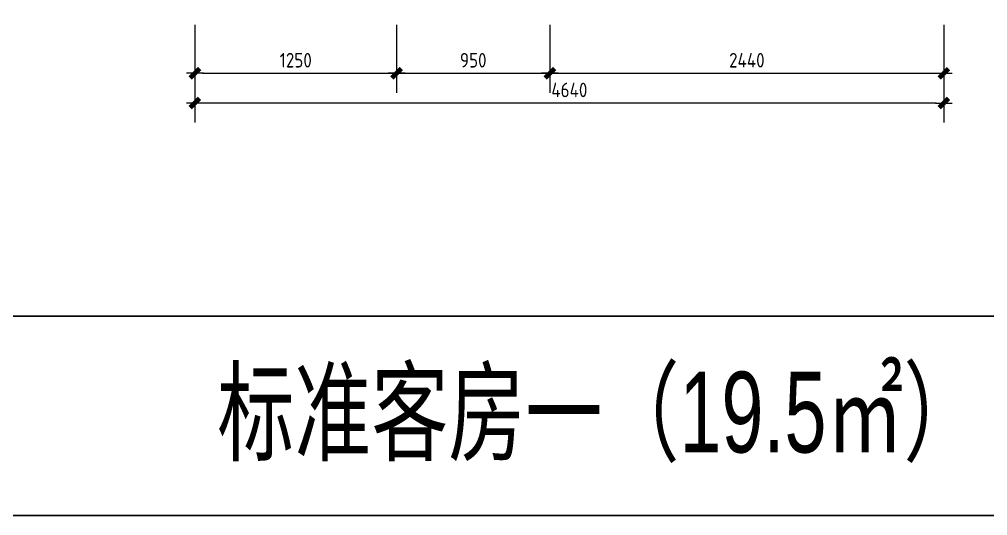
# Model space of a CAD drawing. Header units: inches. Extents: x 193953 to 255442, y -114891 to -62384.
# Drawn here: x 198043 to 204044, y -76158 to -73085 of the extents above; entities that cross this region are included whole.
import ezdxf

# ---------------------------------------------------------------- set-up
doc = ezdxf.new("R2010")
doc.units = ezdxf.units.IN
doc.header["$LTSCALE"] = 500
doc.header["$MEASUREMENT"] = 0
doc.layers.add('SH-文字', color=50, linetype='Continuous')
doc.styles.add('DOM-romans.shx', font='dim.shx')
doc.styles.add('MtXpl_', font='SIMYOU.TTF')
doc.dimstyles.new('DOM_DIM_1 80', dxfattribs={"dimscale": 60, "dimtxt": 1.5, "dimasz": 0.8, "dimexe": 2, "dimexo": 1.5, "dimgap": 0.6, "dimtad": 1, "dimdec": 0, "dimrnd": 5, "dimzin": 12, "dimdsep": 46, "dimtxsty": 'DOM-romans.shx', "dimblk": 'DOM_Dimension_Tick', "dimcen": 0.125, "dimclrd": 44, "dimclre": 44, "dimclrt": 50, "dimadec": 0, "dimazin": 0, "dimtfac": 1, "dimtdec": 0, "dimtix": 1, "dimtmove": 2, "dimatfit": 3, "dimldrblk": 'DOM_Leader_Arrow', "dimfxl": 0, "dimtvp": 1, "dimtolj": 1, "dimtzin": 0, "dimarcsym": 0})

# ---------------------------------------------------------------- blocks, each defined once
blk = doc.blocks.new('A$Cf66d3db0')
at = {"color": 4}
blk.add_lwpolyline([(-12802.3, 7040.2), (0, 7040.2), (0, 0), (-12802.3, 0)], close=True, dxfattribs=at)
blk = doc.blocks.new('DOM_Dimension_Tick')
at = {"color": 0, "linetype": 'ByBlock'}
for p, q in [((-1.09, 0), (0, 0)), ((0, 0), (1.09, 0))]:
    blk.add_line(p, q, dxfattribs=at)
at = {"color": 0, "linetype": 'Continuous', "const_width": 0.608}
blk.add_lwpolyline([(-0.61, -0.61), (0.61, 0.61)], dxfattribs=at)
blk = doc.blocks.new('*D287')
at = {"color": 44, "lineweight": -2, "transparency": 16777216}
for p, q in [((199130.9, -73119), (199130.9, -73539)), ((200380.9, -73119), (200380.9, -73539)), ((199178.9, -73419), (200332.9, -73419))]:
    blk.add_line(p, q, dxfattribs=at)
at = {"layer": 'Defpoints', "color": 0, "transparency": 16777216}
for p in [(199130.9, -72791.5), (200380.9, -72791.5), (200380.9, -73419)]:
    blk.add_point(p, dxfattribs=at)
at = {"color": 44, "lineweight": -2, "transparency": 16777216, "xscale": 48, "yscale": 48, "zscale": 48, "rotation": 180}
blk.add_blockref('DOM_Dimension_Tick', (199130.9, -73419), dxfattribs=at)
at = {"color": 44, "lineweight": -2, "transparency": 16777216, "xscale": 48, "yscale": 48, "zscale": 48}
blk.add_blockref('DOM_Dimension_Tick', (200380.9, -73419), dxfattribs=at)
at = {"color": 50, "transparency": 16777216, "insert": (199755.9, -73338), "char_height": 90, "attachment_point": 5, "style": 'DOM-romans.shx'}
blk.add_mtext('\\A1;1250', dxfattribs=at)
blk = doc.blocks.new('DOM_Leader_Arrow')
at = {"color": 0, "linetype": 'ByBlock'}
blk.add_line((0, 0), (-1.5, 0), dxfattribs=at)
for points in [[(-1.29, 1), (-0.89, 1.28), (-0.36, 0), (0, 0)], [(-1.29, -1), (-0.89, -1.28), (-0.36, 0), (0, 0)]]:
    blk.add_solid(points, dxfattribs=at)
blk = doc.blocks.new('*D288')
at = {"color": 44, "lineweight": -2, "transparency": 16777216}
for p, q in [((200380.9, -73119), (200380.9, -73539)), ((201330.9, -73119), (201330.9, -73539)), ((200428.9, -73419), (201282.9, -73419))]:
    blk.add_line(p, q, dxfattribs=at)
at = {"layer": 'Defpoints', "color": 0, "transparency": 16777216}
for p in [(200380.9, -72791.5), (201330.9, -72833.5), (201330.9, -73419)]:
    blk.add_point(p, dxfattribs=at)
at = {"color": 44, "lineweight": -2, "transparency": 16777216, "xscale": 48, "yscale": 48, "zscale": 48, "rotation": 180}
blk.add_blockref('DOM_Dimension_Tick', (200380.9, -73419), dxfattribs=at)
at = {"color": 44, "lineweight": -2, "transparency": 16777216, "xscale": 48, "yscale": 48, "zscale": 48}
blk.add_blockref('DOM_Dimension_Tick', (201330.9, -73419), dxfattribs=at)
at = {"color": 50, "transparency": 16777216, "insert": (200855.9, -73338), "char_height": 90, "attachment_point": 5, "style": 'DOM-romans.shx'}
blk.add_mtext('\\A1;950', dxfattribs=at)
blk = doc.blocks.new('*D289')
at = {"color": 44, "lineweight": -2, "transparency": 16777216}
for p, q in [((201330.9, -73119), (201330.9, -73539)), ((203772.5, -73119), (203772.5, -73539)), ((201378.9, -73419), (203724.5, -73419))]:
    blk.add_line(p, q, dxfattribs=at)
at = {"layer": 'Defpoints', "color": 0, "transparency": 16777216}
for p in [(201330.9, -72833.5), (203772.5, -72791.5), (203772.5, -73419)]:
    blk.add_point(p, dxfattribs=at)
at = {"color": 44, "lineweight": -2, "transparency": 16777216, "xscale": 48, "yscale": 48, "zscale": 48, "rotation": 180}
blk.add_blockref('DOM_Dimension_Tick', (201330.9, -73419), dxfattribs=at)
at = {"color": 44, "lineweight": -2, "transparency": 16777216, "xscale": 48, "yscale": 48, "zscale": 48}
blk.add_blockref('DOM_Dimension_Tick', (203772.5, -73419), dxfattribs=at)
at = {"color": 50, "transparency": 16777216, "insert": (202551.7, -73338), "char_height": 90, "attachment_point": 5, "style": 'DOM-romans.shx'}
blk.add_mtext('\\A1;2440', dxfattribs=at)
blk = doc.blocks.new('*D290')
at = {"color": 44, "lineweight": -2, "transparency": 16777216}
for p, q in [((199130.9, -73303), (199130.9, -73723)), ((203772.5, -73303), (203772.5, -73723)), ((203724.5, -73603), (199178.9, -73603))]:
    blk.add_line(p, q, dxfattribs=at)
at = {"layer": 'Defpoints', "color": 0, "transparency": 16777216}
for p in [(199130.9, -73158.5), (203772.5, -73158.5), (199130.9, -73603)]:
    blk.add_point(p, dxfattribs=at)
at = {"color": 44, "lineweight": -2, "transparency": 16777216, "xscale": 48, "yscale": 48, "zscale": 48, "rotation": 180}
blk.add_blockref('DOM_Dimension_Tick', (199130.9, -73603), dxfattribs=at)
at = {"color": 44, "lineweight": -2, "transparency": 16777216, "xscale": 48, "yscale": 48, "zscale": 48}
blk.add_blockref('DOM_Dimension_Tick', (203772.5, -73603), dxfattribs=at)
at = {"color": 50, "transparency": 16777216, "insert": (201451.7, -73522), "char_height": 90, "attachment_point": 5, "style": 'DOM-romans.shx'}
blk.add_mtext('\\A1;4640', dxfattribs=at)

msp = doc.modelspace()

# ---------------------------------------------------------------- linework, layer by layer
at = {"color": 4}
msp.add_lwpolyline([(193953.5, -74923.2), (209316.2, -74923.2), (209316.2, -76158.2), (193953.5, -76158.2)], close=True, dxfattribs=at)

# ---------------------------------------------------------------- block references
at = {"color": 6, "xscale": 1.2, "yscale": 1.2, "zscale": 1.2, "rotation": 180}
for p in [(193953.5, -66475), (193953.5, -76158.2)]:
    msp.add_blockref('A$Cf66d3db0', p, dxfattribs=at)

# ---------------------------------------------------------------- texts
at = {"layer": 'SH-文字', "color": 50, "style": 'MtXpl_', "width": 0.7}
msp.add_text('标准客房一（19.5㎡）', height=500, dxfattribs=at).set_placement((199269.6, -75767.3))

# ---------------------------------------------------------------- dimensions: what is measured, and where the dimension line sits
at = {"color": 6}
for base, p1, p2, picture, middle in [((200380.9, -73419), (199130.9, -72791.5), (200380.9, -72791.5), '*D287', (199755.9, -73338)), ((201330.9, -73419), (200380.9, -72791.5), (201330.9, -72833.5), '*D288', (200855.9, -73338)), ((203772.5, -73419), (201330.9, -72833.5), (203772.5, -72791.5), '*D289', (202551.7, -73338)), ((199130.9, -73603), (203772.5, -73158.5), (199130.9, -73158.5), '*D290', (201451.7, -73522))]:
    dim = msp.add_linear_dim(base=base, p1=p1, p2=p2, dimstyle='DOM_DIM_1 80', dxfattribs=at)
    dim.commit()
    dim.dimension.update_dxf_attribs({"geometry": picture, "text_midpoint": middle})

doc.saveas('drawing.dxf')
